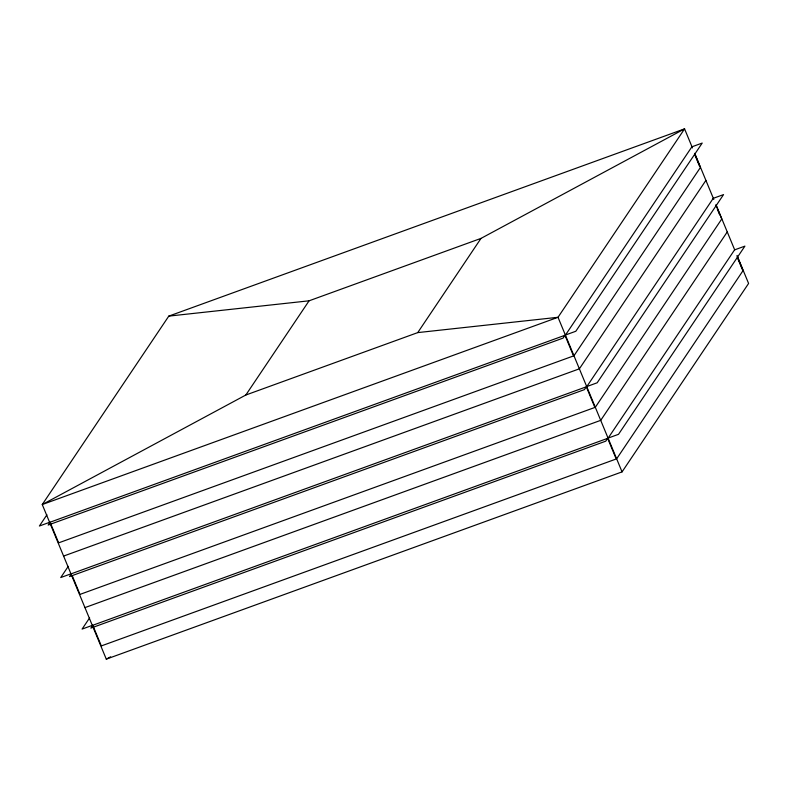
<?xml version="1.0" encoding="UTF-8"?>
<svg xmlns="http://www.w3.org/2000/svg" width="788" height="788" viewBox="0 0 788 788"><rect width="100%" height="100%" fill="white"/><g stroke="black" fill="none" stroke-linecap="round" stroke-linejoin="round"><path stroke-width="1.18" d="M692.455 147.908L684.565 128.858L168.799 316.116L42.256 504.547L106.291 659.142L622.057 471.884L748.6 283.453L736.997 255.45M46.916 514.82L39.4 526.01L49.733 522.267M50.077 522.217L48.176 525.044L563.065 338.111L564.966 335.274L573.526 355.93L58.637 542.863L50.077 522.217L564.966 335.274M68.26 566.355L60.745 577.545L71.078 573.792M89.605 617.89L82.09 629.08L92.423 625.327M245.817 395.024L309.083 300.809L481.005 238.39L684.565 128.858L558.022 317.288L42.256 504.547L245.817 395.024L417.739 332.605L558.022 317.288L622.057 471.884M92.767 625.278L90.866 628.105L605.755 441.172L607.656 438.345L616.216 458.99L101.327 645.924L92.767 625.278L607.656 438.345M417.739 332.605L481.005 238.39M574.038 355.644L700.424 167.46L694.573 153.335M705.91 180.393L579.367 368.823L63.601 556.072M586.311 386.809L584.41 389.636L69.521 576.58L71.422 573.743L586.311 386.809L594.871 407.455L79.982 594.398L72.329 575.92M595.383 407.179L721.769 218.985L715.918 204.87M727.255 231.928L600.712 420.349L84.946 607.607M616.728 458.705L743.114 270.52L737.263 256.396M106.291 659.142L110.625 656.808M168.799 316.116L309.083 300.809M694.77 153.502L713.8 199.433M716.115 205.038L734.682 249.845M694.661 154.458L699.616 166.406M717.356 209.244L719.611 214.681M737.351 257.518L742.306 269.476M691.874 146.824L565.489 335.008L575.821 331.255L702.207 143.071L691.874 146.824M713.219 198.349L586.833 386.544L597.166 382.791L723.551 194.597L713.219 198.349M734.564 249.885L608.178 438.069L618.511 434.326L744.896 246.132L734.564 249.885"/></g></svg>
